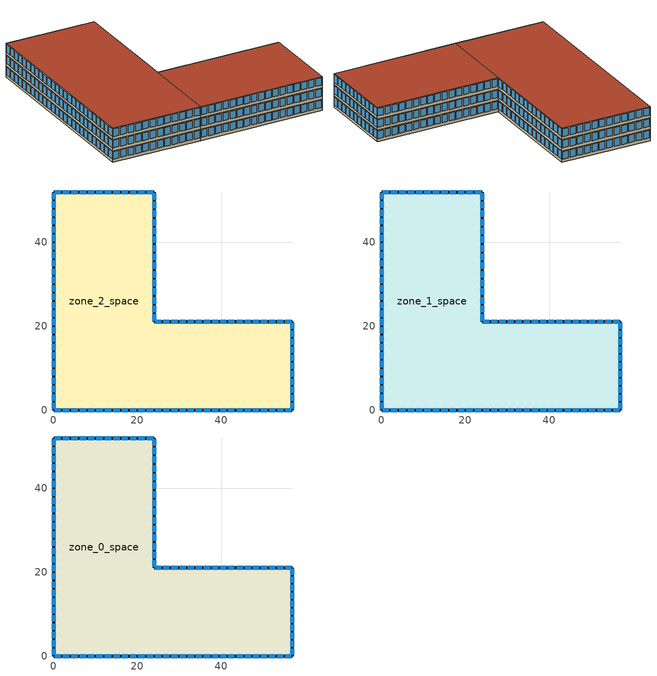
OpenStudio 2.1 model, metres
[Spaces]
zone_2_space
 floor ground (Interior Floor): 57,0 24,0 24,21 57,21 z0; 24,0 0,0 0,52 24,52 z0
 wall outside (Exterior Wall): 24,0 57,0 57,21 24,21 24,52 0,52 0,0 24,0 z0:3
 window (Exterior Window): 24.24,0 25.7,0 / 26.18,0 27.64,0 / 28.12,0 29.58,0 / 30.07,0 31.52,0 / 32.01,0 33.46,0 / 33.95,0 35.4,0 / 35.89,0 37.35,0 / 37.83,0 39.29,0 / 39.77,0 41.23,0 / 41.71,0 43.17,0 / 43.65,0 45.11,0 / 45.6,0 47.05,0 / 47.54,0 48.99,0 / 49.48,0 50.93,0 / 51.42,0 52.88,0 / 53.36,0 54.82,0 / 55.3,0 56.76,0 / 57,0.24 57,1.67 / 57,2.15 57,3.58 / 57,4.06 57,5.49 / 57,5.97 57,7.4 / 57,7.88 57,9.31 / 57,9.78 57,11.22 / 57,11.69 57,13.12 / 57,13.6 57,15.03 / 57,15.51 57,16.94 / 57,17.42 57,18.85 / 57,19.33 57,20.76 / 56.76,21 55.3,21 / 54.82,21 53.36,21 / 52.88,21 51.42,21 / 50.93,21 49.48,21 / 48.99,21 47.54,21 / 47.05,21 45.6,21 / 45.11,21 43.65,21 / 43.17,21 41.71,21 / 41.23,21 39.77,21 / 39.29,21 37.83,21 / 37.35,21 35.89,21 / 35.4,21 33.95,21 / 33.46,21 32.01,21 / 31.52,21 30.07,21 / 29.58,21 28.12,21 / 27.64,21 26.18,21 / 25.7,21 24.24,21 / 22.25,0 23.75,0 / 20.25,0 21.75,0 / 18.25,0 19.75,0 / 16.25,0 17.75,0 / 14.25,0 15.75,0 / 12.25,0 13.75,0 / 10.25,0 11.75,0 / 8.25,0 9.75,0 / 6.25,0 7.75,0 / 4.25,0 5.75,0 / 2.25,0 3.75,0 / 0.25,0 1.75,0 / 23.75,52 22.25,52 / 21.75,52 20.25,52 / 19.75,52 18.25,52 / 17.75,52 16.25,52 / 15.75,52 14.25,52 / 13.75,52 12.25,52 / 11.75,52 10.25,52 / 9.75,52 8.25,52 / 7.75,52 6.25,52 / 5.75,52 4.25,52 / 3.75,52 2.25,52 / 1.75,52 0.25,52 / 0,51.75 0,50.25 / 0,49.75 0,48.25 / 0,47.75 0,46.25 / 0,45.75 0,44.25 / 0,43.75 0,42.25 / 0,41.75 0,40.25 / 0,39.75 0,38.25 / 0,37.75 0,36.25 / 0,35.75 0,34.25 / 0,33.75 0,32.25 / 0,31.75 0,30.25 / 0,29.75 0,28.25 / 0,27.75 0,26.25 / 0,25.75 0,24.25 / 0,23.75 0,22.25 / 0,21.75 0,20.25 / 0,19.75 0,18.25 / 0,17.75 0,16.25 / 0,15.75 0,14.25 / 0,13.75 0,12.25 / 0,11.75 0,10.25 / 0,9.75 0,8.25 / 0,7.75 0,6.25 / 0,5.75 0,4.25 / 0,3.75 0,2.25 / 0,1.75 0,0.25 / 24,50.19 24,51.74 / 24,48.12 24,49.67 / 24,46.06 24,47.61 / 24,43.99 24,45.54 / 24,41.92 24,43.47 / 24,39.86 24,41.41 / 24,37.79 24,39.34 / 24,35.72 24,37.28 / 24,33.66 24,35.21 / 24,31.59 24,33.14 / 24,29.52 24,31.08 / 24,27.46 24,29.01 / 24,25.39 24,26.94 / 24,23.33 24,24.88 / 24,21.26 24,22.81 z0.8:2.8
 roof outside (Exterior Roof): 24,21 24,0 57,0 57,21 z3; 0,52 0,0 24,0 24,52 z3
zone_1_space
 floor outside (Interior Floor): 57,0 24,0 24,21 57,21 z3; 24,0 0,0 0,52 24,52 z3
 wall outside (Exterior Wall): 24,0 57,0 57,21 24,21 24,52 0,52 0,0 24,0 z3:6
 window (Exterior Window): 24.24,0 25.7,0 / 26.18,0 27.64,0 / 28.12,0 29.58,0 / 30.07,0 31.52,0 / 32.01,0 33.46,0 / 33.95,0 35.4,0 / 35.89,0 37.35,0 / 37.83,0 39.29,0 / 39.77,0 41.23,0 / 41.71,0 43.17,0 / 43.65,0 45.11,0 / 45.6,0 47.05,0 / 47.54,0 48.99,0 / 49.48,0 50.93,0 / 51.42,0 52.88,0 / 53.36,0 54.82,0 / 55.3,0 56.76,0 / 57,0.24 57,1.67 / 57,2.15 57,3.58 / 57,4.06 57,5.49 / 57,5.97 57,7.4 / 57,7.88 57,9.31 / 57,9.78 57,11.22 / 57,11.69 57,13.12 / 57,13.6 57,15.03 / 57,15.51 57,16.94 / 57,17.42 57,18.85 / 57,19.33 57,20.76 / 56.76,21 55.3,21 / 54.82,21 53.36,21 / 52.88,21 51.42,21 / 50.93,21 49.48,21 / 48.99,21 47.54,21 / 47.05,21 45.6,21 / 45.11,21 43.65,21 / 43.17,21 41.71,21 / 41.23,21 39.77,21 / 39.29,21 37.83,21 / 37.35,21 35.89,21 / 35.4,21 33.95,21 / 33.46,21 32.01,21 / 31.52,21 30.07,21 / 29.58,21 28.12,21 / 27.64,21 26.18,21 / 25.7,21 24.24,21 / 22.25,0 23.75,0 / 20.25,0 21.75,0 / 18.25,0 19.75,0 / 16.25,0 17.75,0 / 14.25,0 15.75,0 / 12.25,0 13.75,0 / 10.25,0 11.75,0 / 8.25,0 9.75,0 / 6.25,0 7.75,0 / 4.25,0 5.75,0 / 2.25,0 3.75,0 / 0.25,0 1.75,0 / 23.75,52 22.25,52 / 21.75,52 20.25,52 / 19.75,52 18.25,52 / 17.75,52 16.25,52 / 15.75,52 14.25,52 / 13.75,52 12.25,52 / 11.75,52 10.25,52 / 9.75,52 8.25,52 / 7.75,52 6.25,52 / 5.75,52 4.25,52 / 3.75,52 2.25,52 / 1.75,52 0.25,52 / 0,51.75 0,50.25 / 0,49.75 0,48.25 / 0,47.75 0,46.25 / 0,45.75 0,44.25 / 0,43.75 0,42.25 / 0,41.75 0,40.25 / 0,39.75 0,38.25 / 0,37.75 0,36.25 / 0,35.75 0,34.25 / 0,33.75 0,32.25 / 0,31.75 0,30.25 / 0,29.75 0,28.25 / 0,27.75 0,26.25 / 0,25.75 0,24.25 / 0,23.75 0,22.25 / 0,21.75 0,20.25 / 0,19.75 0,18.25 / 0,17.75 0,16.25 / 0,15.75 0,14.25 / 0,13.75 0,12.25 / 0,11.75 0,10.25 / 0,9.75 0,8.25 / 0,7.75 0,6.25 / 0,5.75 0,4.25 / 0,3.75 0,2.25 / 0,1.75 0,0.25 / 24,50.19 24,51.74 / 24,48.12 24,49.67 / 24,46.06 24,47.61 / 24,43.99 24,45.54 / 24,41.92 24,43.47 / 24,39.86 24,41.41 / 24,37.79 24,39.34 / 24,35.72 24,37.28 / 24,33.66 24,35.21 / 24,31.59 24,33.14 / 24,29.52 24,31.08 / 24,27.46 24,29.01 / 24,25.39 24,26.94 / 24,23.33 24,24.88 / 24,21.26 24,22.81 z3.8:5.8
 roof outside (Exterior Roof): 24,21 24,0 57,0 57,21 z6; 0,52 0,0 24,0 24,52 z6
zone_0_space
 floor outside (Interior Floor): 57,0 24,0 24,21 57,21 z6; 24,0 0,0 0,52 24,52 z6
 wall outside (Exterior Wall): 24,0 57,0 57,21 24,21 24,52 0,52 0,0 24,0 z6:9
 window (Exterior Window): 24.24,0 25.7,0 / 26.18,0 27.64,0 / 28.12,0 29.58,0 / 30.07,0 31.52,0 / 32.01,0 33.46,0 / 33.95,0 35.4,0 / 35.89,0 37.35,0 / 37.83,0 39.29,0 / 39.77,0 41.23,0 / 41.71,0 43.17,0 / 43.65,0 45.11,0 / 45.6,0 47.05,0 / 47.54,0 48.99,0 / 49.48,0 50.93,0 / 51.42,0 52.88,0 / 53.36,0 54.82,0 / 55.3,0 56.76,0 / 57,0.24 57,1.67 / 57,2.15 57,3.58 / 57,4.06 57,5.49 / 57,5.97 57,7.4 / 57,7.88 57,9.31 / 57,9.78 57,11.22 / 57,11.69 57,13.12 / 57,13.6 57,15.03 / 57,15.51 57,16.94 / 57,17.42 57,18.85 / 57,19.33 57,20.76 / 56.76,21 55.3,21 / 54.82,21 53.36,21 / 52.88,21 51.42,21 / 50.93,21 49.48,21 / 48.99,21 47.54,21 / 47.05,21 45.6,21 / 45.11,21 43.65,21 / 43.17,21 41.71,21 / 41.23,21 39.77,21 / 39.29,21 37.83,21 / 37.35,21 35.89,21 / 35.4,21 33.95,21 / 33.46,21 32.01,21 / 31.52,21 30.07,21 / 29.58,21 28.12,21 / 27.64,21 26.18,21 / 25.7,21 24.24,21 / 22.25,0 23.75,0 / 20.25,0 21.75,0 / 18.25,0 19.75,0 / 16.25,0 17.75,0 / 14.25,0 15.75,0 / 12.25,0 13.75,0 / 10.25,0 11.75,0 / 8.25,0 9.75,0 / 6.25,0 7.75,0 / 4.25,0 5.75,0 / 2.25,0 3.75,0 / 0.25,0 1.75,0 / 23.75,52 22.25,52 / 21.75,52 20.25,52 / 19.75,52 18.25,52 / 17.75,52 16.25,52 / 15.75,52 14.25,52 / 13.75,52 12.25,52 / 11.75,52 10.25,52 / 9.75,52 8.25,52 / 7.75,52 6.25,52 / 5.75,52 4.25,52 / 3.75,52 2.25,52 / 1.75,52 0.25,52 / 0,51.75 0,50.25 / 0,49.75 0,48.25 / 0,47.75 0,46.25 / 0,45.75 0,44.25 / 0,43.75 0,42.25 / 0,41.75 0,40.25 / 0,39.75 0,38.25 / 0,37.75 0,36.25 / 0,35.75 0,34.25 / 0,33.75 0,32.25 / 0,31.75 0,30.25 / 0,29.75 0,28.25 / 0,27.75 0,26.25 / 0,25.75 0,24.25 / 0,23.75 0,22.25 / 0,21.75 0,20.25 / 0,19.75 0,18.25 / 0,17.75 0,16.25 / 0,15.75 0,14.25 / 0,13.75 0,12.25 / 0,11.75 0,10.25 / 0,9.75 0,8.25 / 0,7.75 0,6.25 / 0,5.75 0,4.25 / 0,3.75 0,2.25 / 0,1.75 0,0.25 / 24,50.19 24,51.74 / 24,48.12 24,49.67 / 24,46.06 24,47.61 / 24,43.99 24,45.54 / 24,41.92 24,43.47 / 24,39.86 24,41.41 / 24,37.79 24,39.34 / 24,35.72 24,37.28 / 24,33.66 24,35.21 / 24,31.59 24,33.14 / 24,29.52 24,31.08 / 24,27.46 24,29.01 / 24,25.39 24,26.94 / 24,23.33 24,24.88 / 24,21.26 24,22.81 z6.8:8.8
 roof outside (Exterior Roof): 24,21 24,0 57,0 57,21 z9; 0,52 0,0 24,0 24,52 z9
[Building]
Building 1: North Axis {deg}=0
[Site]
Denver Intl Ap: Latitude {deg}=39.83; Longitude {deg}=-104.65; Time Zone {hr}=-7; Elevation {m}=1650; Terrain=City
[SizingPeriod:DesignDay] Rain Indicator=0; Snow Indicator=0; Day of Month=21; Daylight Saving Time Indicator=0; Dry-Bulb Temperature Range Modifier Type=DefaultMultipliers
Name | Maximum Dry-Bulb Temperature {C} | Daily Dry-Bulb Temperature Range {deltaC} | Humidity Indicating Conditions at Maximum Dry-Bulb | Barometric Pressure {Pa} | Wind Speed {m/s} | Wind Direction {deg} | Sky Clearness | Month | Day Type | Humidity Indicating Type | Solar Model Indicator | ASHRAE Taub | ASHRAE Taud
Ann Clg .4% Condns DP=>MDB | 32.8 | 10.6 | 23.3 | 99188 | 6.2 | 191 | 1.2 | 7 | SummerDesignDay | Dewpoint | ASHRAEClearSky
Ann Clg .4% Condns DB=>MWB | 32.2 | 10.6 | 25.441 | 99188 | 6.2 | 191 | 1.2 | 7 | SummerDesignDay | Wetbulb | ASHRAEClearSky
Ann Htg Wind 99.6% Condns WS=>MCDB | -2.2 | 0 | -2.2 | 99188 | 12.4 | 241 | 0 | 1 | WinterDesignDay | Wetbulb | ASHRAEClearSky
Ann Htg 99.6% Condns DB | -20 | 0 | -20 | 99188 | 5.2 | 241 | 0 | 1 | WinterDesignDay | Wetbulb | ASHRAEClearSky
Ann Hum_n 99.6% Condns DP=>MCDB | -17.8 | 0 | -26.7 | 99188 | 5.2 | 241 | 0 | 1 | WinterDesignDay | Dewpoint | ASHRAEClearSky
Ann Clg .4% Condns WB=>MDB | 31.7 | 10.6 | 25.54 | 99188 | 6.2 | 191 | 1.2 | 7 | SummerDesignDay | Wetbulb | ASHRAEClearSky
Ann Clg .4% Condns Enth=>MDB | 31.7 | 10.6 | 78779 | 99188 | 6.2 | 191 | 1.2 | 7 | SummerDesignDay | Enthalpy | ASHRAEClearSky
Denver Intl Ap Ann Htg Wind 99.6% Condns WS=>MCDB | 1.8 | 0 | 1.8 | 83011 | 14.1 | 160 | 0 | 12 | WinterDesignDay | Wetbulb | ASHRAEClearSky
Denver Intl Ap Ann Hum_n 99.6% Condns DP=>MCDB | -11.7 | 0 | -21.5 | 83011 | 3.3 | 160 | 0 | 12 | WinterDesignDay | Dewpoint | ASHRAEClearSky
Denver Intl Ap Ann Clg .4% Condns DP=>MDB | 19.9 | 15.2 | 16 | 83011 | 4.2 | 80 | 0 | 7 | SummerDesignDay | Dewpoint | ASHRAETau | 0.424 | 2.012
Denver Intl Ap Ann Clg .4% Condns DB=>MWB | 34.6 | 15.2 | 15.7 | 83011 | 4.2 | 80 | 0 | 7 | SummerDesignDay | Wetbulb | ASHRAETau | 0.424 | 2.012
Denver Intl Ap Ann Clg .4% Condns Enth=>MDB | 27 | 15.2 | 58300 | 83011 | 4.2 | 80 | 0 | 7 | SummerDesignDay | Enthalpy | ASHRAETau | 0.424 | 2.012
Denver Intl Ap Ann Htg 99.6% Condns DB | -17.4 | 0 | -17.4 | 83011 | 3.3 | 160 | 0 | 12 | WinterDesignDay | Wetbulb | ASHRAEClearSky
Denver Intl Ap Ann Clg .4% Condns WB=>MDB | 27.3 | 15.2 | 18.3 | 83011 | 4.2 | 80 | 0 | 7 | SummerDesignDay | Wetbulb | ASHRAETau | 0.424 | 2.012
[ClimateZones]
Climate Zone Value 1=5A; Climate Zone Institution Name 2=CEC; Climate Zone Document Name 2=California Climate Zone Descriptions; Climate Zone Document Year 2=1995
[Material] Thermal Absorptance=0.9
Name | Roughness | Thickness {m} | Conductivity {W/m-K} | Density {kg/m3} | Specific Heat {J/kg-K} | Solar Absorptance | Visible Absorptance
M01 100mm brick | MediumRough | 0.1016 | 0.89 | 1920 | 790 | 0.7 | 0.7
M15 200mm heavyweight concrete | MediumRough | 0.2032 | 1.95 | 2240 | 900 | 0.7 | 0.7
I02 50mm insulation board | MediumRough | 0.0508 | 0.03 | 43 | 1210 | 0.7 | 0.7
G01a 19mm gypsum board | MediumSmooth | 0.019 | 0.16 | 800 | 1090 | 0.4 | 0.4
F16 Acoustic tile | MediumSmooth | 0.0191 | 0.06 | 368 | 590 | 0.3 | 0.3
M11 100mm lightweight concrete | MediumRough | 0.1016 | 0.53 | 1280 | 840 | 0.5 | 0.5
[Material:AirGap]
Name | Thermal Resistance {m2-K/W}
Material Air Gap 1 | 0.15
Material Air Gap 2 | 0.18
[Construction]
Exterior Wall: M01 100mm brick, M15 200mm heavyweight concrete, I02 50mm insulation board, Material Air Gap 1, G01a 19mm gypsum board
Exterior Window: Clear 3mm, Air 13mm, Clear 3mm
Interior Floor: F16 Acoustic tile, Material Air Gap 2, M11 100mm lightweight concrete
Exterior Roof: M11 100mm lightweight concrete, Material Air Gap 2, F16 Acoustic tile
[WindowMaterial:Glazing]
Clear 3mm: Optical Data Type=SpectralAverage; Thickness {m}=0.003; Solar Transmittance at Normal Incidence=0.837; Front Side Solar Reflectance at Normal Incidence=0.075; Back Side Solar Reflectance at Normal Incidence=0; Visible Transmittance at Normal Incidence=0.898; Front Side Visible Reflectance at Normal Incidence=0.081; Back Side Visible Reflectance at Normal Incidence=0; Infrared Transmittance at Normal Incidence=0; Front Side Infrared Hemispherical Emissivity=0.84; Back Side Infrared Hemispherical Emissivity=0.84; Conductivity {W/m-K}=0.9; Dirt Correction Factor for Solar and Visible Transmittance=1
[WindowMaterial:Gas]
Air 13mm: Gas Type=Air; Thickness {m}=0.0127
[BuildingStory]
Name | Nominal Z Coordinate {m}
Building Story 1 | 0
Building Story 2 | 3
Building Story 3 | 6
[Space] Space Type=Office:OpenOffice
Name | Default Schedule Set | Building Story | Thermal Zone | Design Specification Outdoor Air Object
zone_0_space | zone_0_DefaultScheduleSet | Building Story 3 | zone_0 | zone_0_DSOA
zone_1_space | zone_1_DefaultScheduleSet | Building Story 2 | zone_1 | zone_1_DSOA
zone_2_space | zone_2_DefaultScheduleSet | Building Story 1 | zone_2 | zone_2_DSOA
[SpaceType]
Office:OpenOffice
[DefaultScheduleSet] Hours of Operation Schedule=Medium Office Bldg Occ; People Activity Level Schedule=Medium Office Activity; Lighting Schedule=Office Bldg Light; Electric Equipment Schedule=Medium Office Bldg Equip; Infiltration Schedule=Medium Office Infil Quarter On
zone_0_DefaultScheduleSet; zone_1_DefaultScheduleSet; zone_2_DefaultScheduleSet
[SpaceInfiltration:DesignFlowRate] Schedule=Medium Office Infil Quarter On; Design Flow Rate Calculation Method=Flow/Area; Flow per Space Floor Area {m3/s-m2}=0.000226568
Name | Space or SpaceType
Space Infiltration Design Flow Rate 1 | zone_0_space
Space Infiltration Design Flow Rate 2 | zone_1_space
Space Infiltration Design Flow Rate 3 | zone_2_space
[People:Definition] Number of People Calculation Method=People/Area; People per Space Floor Area {person/m2}=0.0565108; Fraction Radiant=0.3
zone_0_PeopleDefinition; zone_1_PeopleDefinition; zone_2_PeopleDefinition
[People] Number of People Schedule=Medium Office Bldg Occ; Activity Level Schedule=Medium Office Activity
Name | People Definition | Space or SpaceType
zone_0_PeopleObject | zone_0_PeopleDefinition | zone_0_space
zone_1_PeopleObject | zone_1_PeopleDefinition | zone_1_space
zone_2_PeopleObject | zone_2_PeopleDefinition | zone_2_space
[Lights:Definition] Design Level Calculation Method=Watts/Area; Watts per Space Floor Area {W/m2}=11.8404
zone_0_LightsDefinition; zone_1_LightsDefinition; zone_2_LightsDefinition
[Lights] Schedule=Office Bldg Light
Name | Lights Definition | Space or SpaceType
zone_0_LightsObject | zone_0_LightsDefinition | zone_0_space
zone_1_LightsObject | zone_1_LightsDefinition | zone_1_space
zone_2_LightsObject | zone_2_LightsDefinition | zone_2_space
[ElectricEquipment:Definition] Design Level Calculation Method=Watts/Area; Watts per Space Floor Area {W/m2}=7.64241
zone_0_ElectricEquipmentDefinition; zone_1_ElectricEquipmentDefinition; zone_2_ElectricEquipmentDefinition
[ElectricEquipment] Schedule=Medium Office Bldg Equip
Name | Electric Equipment Definition | Space or SpaceType
zone_0_ElectricEquipmentObject | zone_0_ElectricEquipmentDefinition | zone_0_space
zone_1_ElectricEquipmentObject | zone_1_ElectricEquipmentDefinition | zone_1_space
zone_2_ElectricEquipmentObject | zone_2_ElectricEquipmentDefinition | zone_2_space
[DesignSpecification:OutdoorAir] Outdoor Air Method=Sum; Outdoor Air Flow per Person {m3/s-person}=0.0023595; Outdoor Air Flow per Floor Area {m3/s-m2}=0.000304801
zone_0_DSOA; zone_1_DSOA; zone_2_DSOA
[ThermalZone] Use Ideal Air Loads=No
Name | Thermostat
zone_0 | dualSetPtThermostatzone_0
zone_1 | dualSetPtThermostatzone_1
zone_2 | dualSetPtThermostatzone_2
[Sizing:Zone] Zone Cooling Design Supply Air Temperature Input Method=SupplyAirTemperature; Zone Cooling Design Supply Air Temperature {C}=14; Zone Cooling Design Supply Air Temperature Difference {deltaC}=11.11; Zone Heating Design Supply Air Temperature Input Method=SupplyAirTemperature; Zone Heating Design Supply Air Temperature {C}=40; Zone Heating Design Supply Air Temperature Difference {deltaC}=11.11; Zone Cooling Design Supply Air Humidity Ratio {kg-H2O/kg-air}=0.0085; Zone Heating Design Supply Air Humidity Ratio {kg-H2O/kg-air}=0.008; Cooling Design Air Flow Method=DesignDay; Heating Design Air Flow Method=DesignDay; Account for Dedicated Outdoor Air System=No; Dedicated Outdoor Air System Control Strategy=NeutralSupplyAir; Dedicated Outdoor Air Low Setpoint Temperature for Design {C}=autosize; Dedicated Outdoor Air High Setpoint Temperature for Design {C}=autosize
zone_0; zone_1; zone_2
[Zone equipment]
zone_0: Zone HVAC Ideal Loads Air System 1
zone_1: Zone HVAC Ideal Loads Air System 2
zone_2: Zone HVAC Ideal Loads Air System 3
[ThermostatSetpoint:DualSetpoint] Heating Setpoint Temperature Schedule=Medium Office HtgSetp; Cooling Setpoint Temperature Schedule=Medium Office ClgSetp
dualSetPtThermostatzone_0; dualSetPtThermostatzone_1; dualSetPtThermostatzone_2
[ZoneHVAC:IdealLoadsAirSystem] Cooling Limit=LimitFlowRate; Maximum Cooling Air Flow Rate {m3/s}=autosize; Dehumidification Control Type=None; Humidification Control Type=None; Outdoor Air Economizer Type=DifferentialDryBulb
Zone HVAC Ideal Loads Air System 1; Zone HVAC Ideal Loads Air System 2; Zone HVAC Ideal Loads Air System 3
[Schedule:Year]
Medium Office Infil Quarter On: 1, 3, Schedule:Week:Daily {10ec3e5a-5294-46cc-8ada-f12e209007b8}, 12, 31, Schedule:Week:Daily {20898e88-71dc-48a1-8bf4-30a1d78b98f6}
Office Bldg Light: 1, 3, Schedule:Week:Daily {77782ce5-1a70-49a7-b72d-db0988271982}, 12, 31, Schedule:Week:Daily {1558189b-593c-4115-b061-465417357844}
Medium Office Bldg Equip: 1, 3, Schedule:Week:Daily {6e8d415d-8fa0-48d6-ac4d-d47d8b98405b}, 12, 31, Schedule:Week:Daily {2f904850-a863-4ee8-bc0d-29bfee0f8749}
Medium Office Bldg Occ: 1, 3, Schedule:Week:Daily {cc8d6e51-368d-451a-9b6a-4139d773ba0e}, 12, 31, Schedule:Week:Daily {ff233f80-dcaf-4b18-966b-1bf7394c094d}
Medium Office Activity: 12, 31, Schedule:Week:Daily {28c29561-b365-4a14-8672-9021b01eb02f}
Medium Office HtgSetp: 1, 3, Schedule:Week:Daily {ecb93216-4e3a-48b3-b436-2bda810a97af}, 12, 31, Schedule:Week:Daily {7658c4fb-bb29-427e-bf3f-5def4335bcf1}
Medium Office ClgSetp: 1, 3, Schedule:Week:Daily {8e0b014c-04b7-4e6c-a258-14b421fd36f8}, 12, 31, Schedule:Week:Daily {edd3bcc3-8268-4813-9843-1db4b5a04d2a}
[Schedule:Week]
Schedule:Week:Daily {10ec3e5a-5294-46cc-8ada-f12e209007b8}: Medium Office Infil Quarter On Default Schedule, Medium Office Infil Quarter On Default Schedule, Medium Office Infil Quarter On Default Schedule, Medium Office Infil Quarter On Default Schedule, Medium Office Infil Quarter On Default Schedule, Medium Office Infil Quarter On Default Schedule, Medium Office Infil Quarter On Rule 2 Day Schedule, Medium Office Infil Quarter On Default Schedule, Medium Office Infil Quarter On Summer Design Day, Medium Office Infil Quarter On Winter Design Day, Medium Office Infil Quarter On Default Schedule, Medium Office Infil Quarter On Default Schedule
Schedule:Week:Daily {20898e88-71dc-48a1-8bf4-30a1d78b98f6}: Medium Office Infil Quarter On Rule 1 Day Schedule, Medium Office Infil Quarter On Default Schedule, Medium Office Infil Quarter On Default Schedule, Medium Office Infil Quarter On Default Schedule, Medium Office Infil Quarter On Default Schedule, Medium Office Infil Quarter On Default Schedule, Medium Office Infil Quarter On Rule 2 Day Schedule, Medium Office Infil Quarter On Default Schedule, Medium Office Infil Quarter On Summer Design Day, Medium Office Infil Quarter On Winter Design Day, Medium Office Infil Quarter On Default Schedule, Medium Office Infil Quarter On Default Schedule
Schedule:Week:Daily {77782ce5-1a70-49a7-b72d-db0988271982}: Office Bldg Light Default Schedule, Office Bldg Light Default Schedule, Office Bldg Light Default Schedule, Office Bldg Light Default Schedule, Office Bldg Light Default Schedule, Office Bldg Light Default Schedule, Office Bldg Light Rule 2 Day Schedule, Office Bldg Light Default Schedule, Office Bldg Light Summer Design Day, Office Bldg Light Winter Design Day, Office Bldg Light Default Schedule, Office Bldg Light Default Schedule
Schedule:Week:Daily {1558189b-593c-4115-b061-465417357844}: Office Bldg Light Rule 1 Day Schedule, Office Bldg Light Default Schedule, Office Bldg Light Default Schedule, Office Bldg Light Default Schedule, Office Bldg Light Default Schedule, Office Bldg Light Default Schedule, Office Bldg Light Rule 2 Day Schedule, Office Bldg Light Default Schedule, Office Bldg Light Summer Design Day, Office Bldg Light Winter Design Day, Office Bldg Light Default Schedule, Office Bldg Light Default Schedule
Schedule:Week:Daily {6e8d415d-8fa0-48d6-ac4d-d47d8b98405b}: Medium Office Bldg Equip Default Schedule, Medium Office Bldg Equip Default Schedule, Medium Office Bldg Equip Default Schedule, Medium Office Bldg Equip Default Schedule, Medium Office Bldg Equip Default Schedule, Medium Office Bldg Equip Default Schedule, Medium Office Bldg Equip Rule 2 Day Schedule, Medium Office Bldg Equip Default Schedule, Medium Office Bldg Equip Summer Design Day, Medium Office Bldg Equip Winter Design Day, Medium Office Bldg Equip Default Schedule, Medium Office Bldg Equip Default Schedule
Schedule:Week:Daily {2f904850-a863-4ee8-bc0d-29bfee0f8749}: Medium Office Bldg Equip Rule 1 Day Schedule, Medium Office Bldg Equip Default Schedule, Medium Office Bldg Equip Default Schedule, Medium Office Bldg Equip Default Schedule, Medium Office Bldg Equip Default Schedule, Medium Office Bldg Equip Default Schedule, Medium Office Bldg Equip Rule 2 Day Schedule, Medium Office Bldg Equip Default Schedule, Medium Office Bldg Equip Summer Design Day, Medium Office Bldg Equip Winter Design Day, Medium Office Bldg Equip Default Schedule, Medium Office Bldg Equip Default Schedule
Schedule:Week:Daily {cc8d6e51-368d-451a-9b6a-4139d773ba0e}: Medium Office Bldg Occ Default Schedule, Medium Office Bldg Occ Default Schedule, Medium Office Bldg Occ Default Schedule, Medium Office Bldg Occ Default Schedule, Medium Office Bldg Occ Default Schedule, Medium Office Bldg Occ Default Schedule, Medium Office Bldg Occ Rule 2 Day Schedule, Medium Office Bldg Occ Default Schedule, Medium Office Bldg Occ Summer Design Day, Medium Office Bldg Occ Winter Design Day, Medium Office Bldg Occ Default Schedule, Medium Office Bldg Occ Default Schedule
Schedule:Week:Daily {ff233f80-dcaf-4b18-966b-1bf7394c094d}: Medium Office Bldg Occ Rule 1 Day Schedule, Medium Office Bldg Occ Default Schedule, Medium Office Bldg Occ Default Schedule, Medium Office Bldg Occ Default Schedule, Medium Office Bldg Occ Default Schedule, Medium Office Bldg Occ Default Schedule, Medium Office Bldg Occ Rule 2 Day Schedule, Medium Office Bldg Occ Default Schedule, Medium Office Bldg Occ Summer Design Day, Medium Office Bldg Occ Winter Design Day, Medium Office Bldg Occ Default Schedule, Medium Office Bldg Occ Default Schedule
Schedule:Week:Daily {28c29561-b365-4a14-8672-9021b01eb02f}: Medium Office Activity Default Schedule, Medium Office Activity Default Schedule, Medium Office Activity Default Schedule, Medium Office Activity Default Schedule, Medium Office Activity Default Schedule, Medium Office Activity Default Schedule, Medium Office Activity Default Schedule, Medium Office Activity Default Schedule, Medium Office Activity Summer Design Day, Medium Office Activity Winter Design Day, Medium Office Activity Default Schedule, Medium Office Activity Default Schedule
Schedule:Week:Daily {ecb93216-4e3a-48b3-b436-2bda810a97af}: Medium Office HtgSetp Default Schedule, Medium Office HtgSetp Default Schedule, Medium Office HtgSetp Default Schedule, Medium Office HtgSetp Default Schedule, Medium Office HtgSetp Default Schedule, Medium Office HtgSetp Default Schedule, Medium Office HtgSetp Rule 2 Day Schedule, Medium Office HtgSetp Default Schedule, Medium Office HtgSetp Summer Design Day, Medium Office HtgSetp Winter Design Day, Medium Office HtgSetp Default Schedule, Medium Office HtgSetp Default Schedule
Schedule:Week:Daily {7658c4fb-bb29-427e-bf3f-5def4335bcf1}: Medium Office HtgSetp Rule 1 Day Schedule, Medium Office HtgSetp Default Schedule, Medium Office HtgSetp Default Schedule, Medium Office HtgSetp Default Schedule, Medium Office HtgSetp Default Schedule, Medium Office HtgSetp Default Schedule, Medium Office HtgSetp Rule 2 Day Schedule, Medium Office HtgSetp Default Schedule, Medium Office HtgSetp Summer Design Day, Medium Office HtgSetp Winter Design Day, Medium Office HtgSetp Default Schedule, Medium Office HtgSetp Default Schedule
Schedule:Week:Daily {8e0b014c-04b7-4e6c-a258-14b421fd36f8}: Medium Office ClgSetp Default Schedule, Medium Office ClgSetp Default Schedule, Medium Office ClgSetp Default Schedule, Medium Office ClgSetp Default Schedule, Medium Office ClgSetp Default Schedule, Medium Office ClgSetp Default Schedule, Medium Office ClgSetp Rule 2 Day Schedule, Medium Office ClgSetp Default Schedule, Medium Office ClgSetp Summer Design Day, Medium Office ClgSetp Winter Design Day, Medium Office ClgSetp Default Schedule, Medium Office ClgSetp Default Schedule
Schedule:Week:Daily {edd3bcc3-8268-4813-9843-1db4b5a04d2a}: Medium Office ClgSetp Rule 1 Day Schedule, Medium Office ClgSetp Default Schedule, Medium Office ClgSetp Default Schedule, Medium Office ClgSetp Default Schedule, Medium Office ClgSetp Default Schedule, Medium Office ClgSetp Default Schedule, Medium Office ClgSetp Rule 2 Day Schedule, Medium Office ClgSetp Default Schedule, Medium Office ClgSetp Summer Design Day, Medium Office ClgSetp Winter Design Day, Medium Office ClgSetp Default Schedule, Medium Office ClgSetp Default Schedule
[Schedule:Day]
Medium Office Infil Quarter On Default Schedule; Medium Office Infil Quarter On Summer Design Day: 6, 0, 1, 22, 0, 0.25, 24, 0, 1
Medium Office Infil Quarter On Rule 2 Day Schedule; Medium Office Infil Quarter On Winter Design Day: 6, 0, 1, 18, 0, 0.25, 24, 0, 1
Medium Office Infil Quarter On Rule 1 Day Schedule; Office Bldg Light Summer Design Day; Medium Office Bldg Equip Summer Design Day: 24, 0, 1
Office Bldg Light Default Schedule: 5, 0, 0.05, 7, 0, 0.1, 8, 0, 0.3, 17, 0, 0.9, 18, 0, 0.7, 20, 0, 0.5, 22, 0, 0.3, 23, 0, 0.1, 24, 0, 0.05
Office Bldg Light Rule 2 Day Schedule: 6, 0, 0.05, 8, 0, 0.1, 14, 0, 0.5, 17, 0, 0.15, 24, 0, 0.05
Office Bldg Light Winter Design Day; Medium Office Bldg Equip Winter Design Day; Medium Office Bldg Occ Winter Design Day; Medium Office Bldg Occ Rule 1 Day Schedule: 24, 0, 0
Office Bldg Light Rule 1 Day Schedule: 24, 0, 0.05
Medium Office Bldg Equip Default Schedule: 8, 0, 0.4, 12, 0, 0.9, 13, 0, 0.8, 17, 0, 0.9, 18, 0, 0.8, 20, 0, 0.6, 22, 0, 0.5, 24, 0, 0.4
Medium Office Bldg Equip Rule 2 Day Schedule: 6, 0, 0.3, 8, 0, 0.4, 14, 0, 0.5, 17, 0, 0.35, 24, 0, 0.3
Medium Office Bldg Equip Rule 1 Day Schedule: 24, 0, 0.3
Medium Office Bldg Occ Default Schedule: 6, 0, 0, 7, 0, 0.1, 8, 0, 0.2, 12, 0, 0.95, 13, 0, 0.5, 17, 0, 0.95, 18, 0, 0.7, 20, 0, 0.4, 22, 0, 0.1, 24, 0, 0.05
Medium Office Bldg Occ Rule 2 Day Schedule: 6, 0, 0, 8, 0, 0.1, 14, 0, 0.5, 17, 0, 0.1, 24, 0, 0
Medium Office Bldg Occ Summer Design Day: 6, 0, 0, 22, 0, 1, 24, 0, 0.05
Medium Office Activity Default Schedule; Medium Office Activity Summer Design Day; Medium Office Activity Winter Design Day: 24, 0, 120
Medium Office HtgSetp Default Schedule: 6, 0, 15.6, 22, 0, 21, 24, 0, 15.6
Medium Office HtgSetp Rule 2 Day Schedule: 6, 0, 15.6, 18, 0, 21, 24, 0, 15.6
Medium Office HtgSetp Summer Design Day; Medium Office HtgSetp Rule 1 Day Schedule: 24, 0, 15.6
Medium Office HtgSetp Winter Design Day: 24, 0, 21
Medium Office ClgSetp Default Schedule; Medium Office ClgSetp Summer Design Day: 6, 0, 26.7, 22, 0, 24, 24, 0, 26.7
Medium Office ClgSetp Rule 2 Day Schedule: 6, 0, 26.7, 18, 0, 24, 24, 0, 26.7
Medium Office ClgSetp Winter Design Day; Medium Office ClgSetp Rule 1 Day Schedule: 24, 0, 26.7
